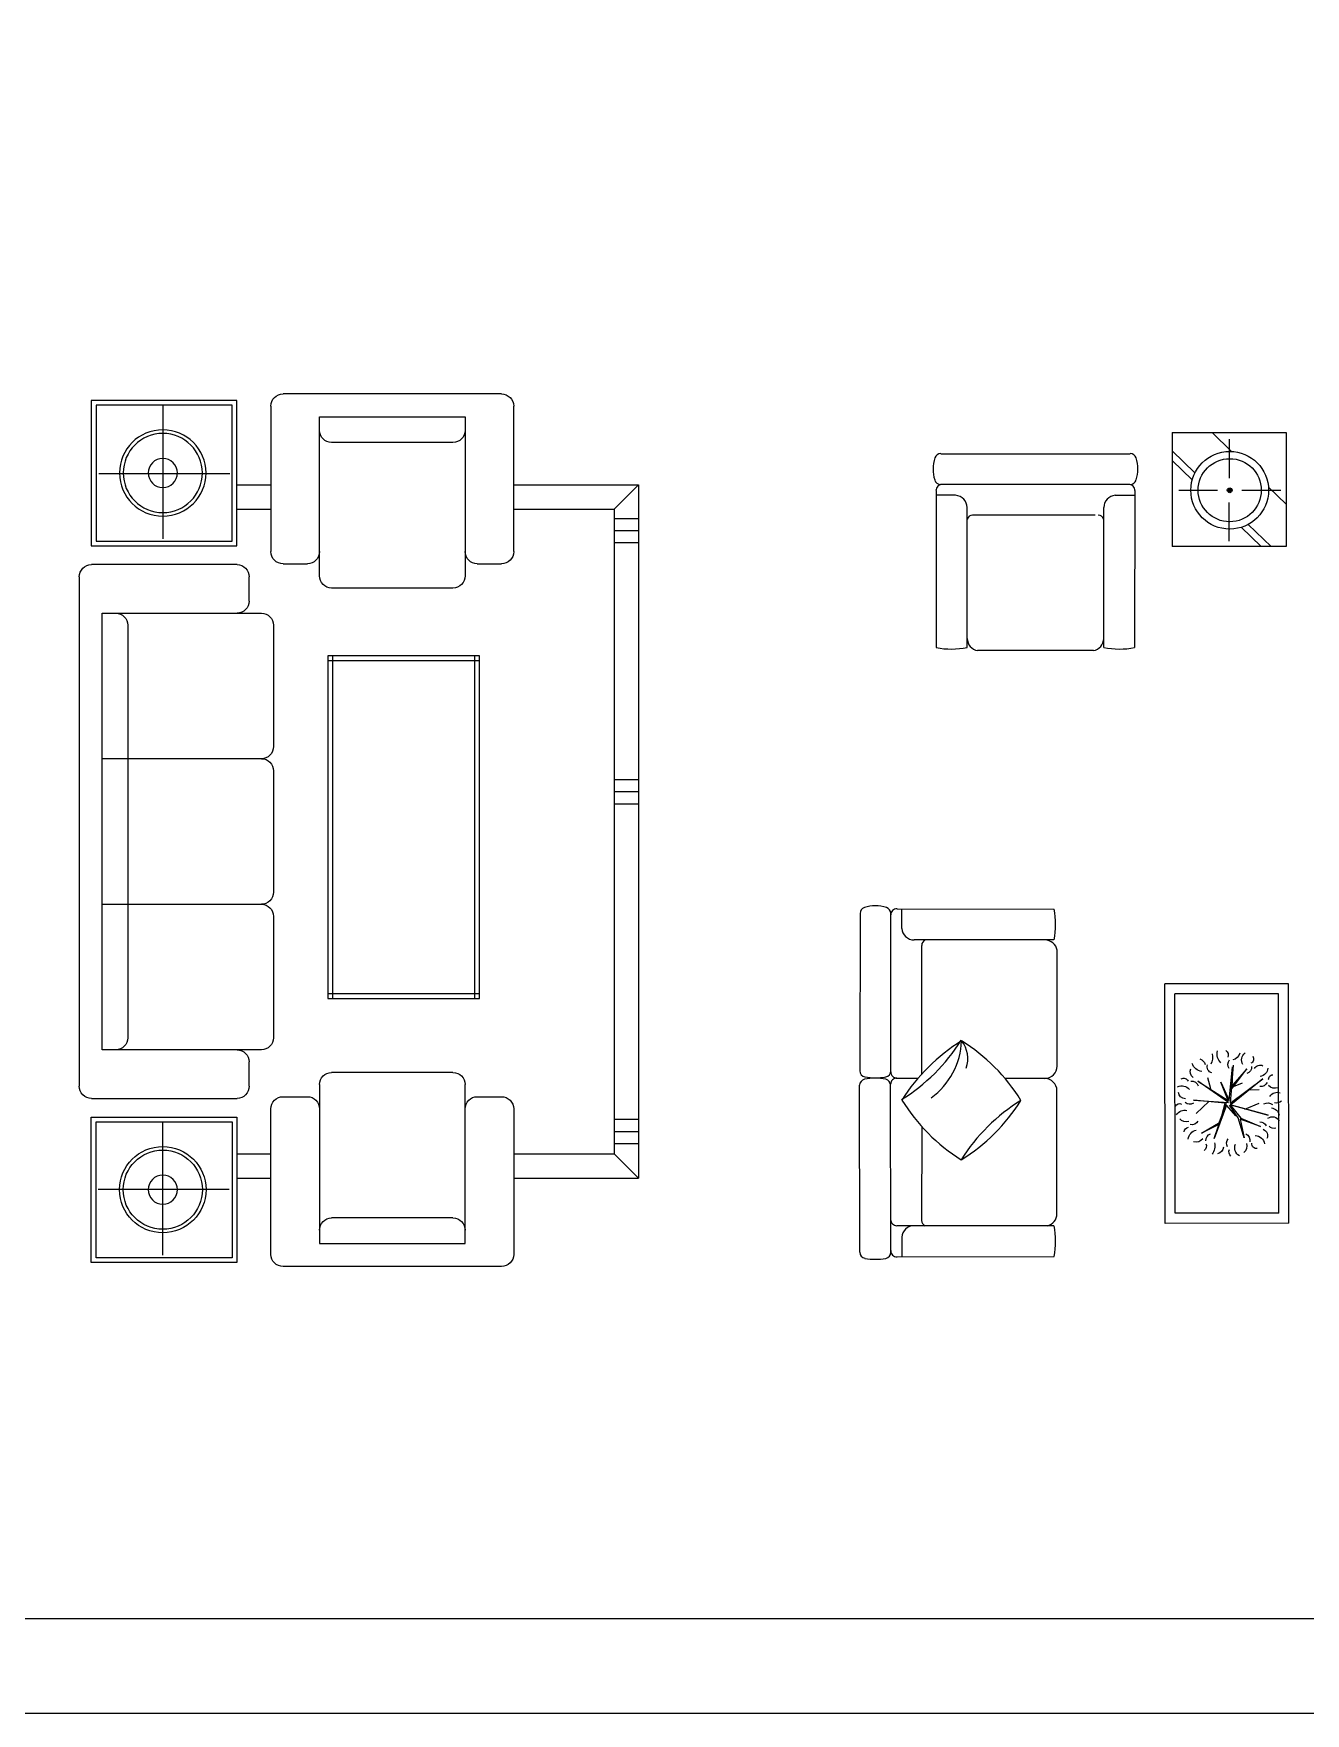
# Model space of a CAD drawing. Header units: inches. Extents: x 5.4 to 47.9, y 11.7 to 36.5.
# Drawn here: x 17.74 to 22.1, y 11.66 to 17.43 of the extents above; entities that cross this region are included whole.
import ezdxf

# ---------------------------------------------------------------- set-up
doc = ezdxf.new("R2010")
doc.units = ezdxf.units.IN
doc.header["$MEASUREMENT"] = 0
for name, color, linetype in [('02', 2, 'Continuous'), ('1', 1, 'Continuous'), ('4', 4, 'Continuous'), ('kadrbm', 4, 'Continuous')]:
    doc.layers.add(name, color=color, linetype=linetype)

# ---------------------------------------------------------------- blocks, each defined once
blk = doc.blocks.new('kadrbm')
at = {"layer": 'kadrbm', "color": 4}
blk.add_lwpolyline([(0, 0), (0, 24.7972), (21, 24.7972), (21, 0), (0, 0)], close=True, dxfattribs=at)
blk.add_lwpolyline([(20.6631, 0.3257), (20.6631, 24.4603), (0.3369, 24.4603), (0.3369, 0.3257), (20.6631, 0.3257)], dxfattribs=at)

msp = doc.modelspace()

# ---------------------------------------------------------------- hatches: boundary and pattern name
at = {"layer": '1'}
msp.add_hatch(color=256, dxfattribs=at).paths.add_polyline_path([(21.8504, 15.8612, 1), (21.8337, 15.8612, 1)])

# ---------------------------------------------------------------- linework, layer by layer
at = {"layer": '02'}
for p, q in [((18.4336, 16.1698), (17.9336, 16.1698)), ((17.9336, 16.1698), (17.9336, 15.6698)), ((18.4336, 15.6698), (18.4336, 16.1698)), ((19.342, 16.192), (18.592, 16.192)), ((18.5504, 16.1503), (18.5504, 15.6503)), ((18.717, 16.1133), (19.217, 16.1133)), ((18.717, 15.567), (18.717, 16.1133)), ((19.217, 16.1133), (19.217, 15.567)), ((19.3837, 15.6503), (19.3837, 16.1503)), ((19.1754, 16.0253), (18.7587, 16.0253)), ((18.4336, 15.8795), (18.5504, 15.8795)), ((19.3837, 15.8795), (19.8118, 15.8795)), ((19.8118, 15.8795), (19.8118, 13.4984)), ((17.9336, 15.6698), (18.4336, 15.6698)), ((18.434, 15.6056), (17.934, 15.6056)), ((18.592, 15.6086), (18.6754, 15.6086)), ((19.2587, 15.6086), (19.342, 15.6086)), ((17.8924, 15.5639), (17.8924, 13.8139)), ((18.4757, 15.4806), (18.4757, 15.5639)), ((19.1754, 15.5253), (18.7587, 15.5253)), ((17.9711, 13.9389), (17.9711, 15.4389)), ((17.9711, 15.4389), (18.5174, 15.4389)), ((18.059, 15.3973), (18.059, 13.9806)), ((18.559, 15.3973), (18.559, 14.9806)), ((18.5174, 14.9389), (17.9711, 14.9389)), ((18.559, 14.8973), (18.559, 14.4806)), ((17.9711, 14.4389), (18.5174, 14.4389)), ((18.559, 14.3973), (18.559, 13.9806)), ((18.5174, 13.9389), (17.9711, 13.9389)), ((18.4757, 13.8139), (18.4757, 13.8973)), ((19.1754, 13.8614), (18.7587, 13.8614)), ((18.717, 13.8197), (18.717, 13.2734)), ((19.217, 13.2734), (19.217, 13.8197)), ((17.934, 13.7723), (18.434, 13.7723)), ((18.5504, 13.2364), (18.5504, 13.7364)), ((18.592, 13.778), (18.6754, 13.778)), ((19.2587, 13.778), (19.342, 13.778)), ((19.3837, 13.7364), (19.3837, 13.2364)), ((17.9336, 13.208), (17.9336, 13.708)), ((17.9336, 13.708), (18.4336, 13.708)), ((18.4336, 13.708), (18.4336, 13.208)), ((18.4336, 13.4984), (18.5504, 13.4984)), ((19.3837, 13.4984), (19.8118, 13.4984)), ((19.1754, 13.3614), (18.7587, 13.3614)), ((18.717, 13.2734), (19.217, 13.2734)), ((18.4336, 13.208), (17.9336, 13.208)), ((19.342, 13.1947), (18.592, 13.1947))]:
    msp.add_line(p, q, dxfattribs=at)
at = {"layer": '02', "extrusion": (0, 0, -1)}
for centre, major_axis, start_param, end_param in [((18.592, 16.1503), (-0.0295, 0.0295), 5.497787, 7.068583), ((19.342, 16.1503), (0.0295, 0.0295), -0.785398, 0.785398), ((18.7587, 16.067), (0.0295, 0.0295), 2.356194, 3.926991), ((19.1754, 16.067), (-0.0295, 0.0295), 2.356194, 3.926991), ((18.592, 15.6503), (0.0295, 0.0295), 2.356194, 3.926991), ((18.6754, 15.6503), (-0.0295, 0.0295), 2.356194, 3.926991), ((19.2587, 15.6503), (0.0295, 0.0295), 2.356194, 3.926991), ((19.342, 15.6503), (0.0295, 0.0295), 0.785398, 2.356194), ((17.934, 15.5639), (-0.0295, 0.0295), 5.497787, 7.068583), ((18.434, 15.5639), (0.0295, 0.0295), -0.785398, 0.785398), ((18.7587, 15.567), (0.0295, 0.0295), 2.356194, 3.926991), ((19.1754, 15.567), (-0.0295, 0.0295), 2.356194, 3.926991), ((18.434, 15.4806), (-0.0295, 0.0295), 2.356194, 3.926991), ((18.0174, 15.3973), (0.0295, 0.0295), -0.785398, 0.785398), ((18.5174, 15.3973), (-0.0295, 0.0295), 0.785398, 2.356194), ((18.5174, 14.9806), (-0.0295, 0.0295), 2.356194, 3.926991), ((18.5174, 14.8973), (-0.0295, 0.0295), 0.785398, 2.356194), ((18.5174, 14.4806), (-0.0295, 0.0295), 2.356194, 3.926991), ((18.5174, 14.3973), (-0.0295, 0.0295), 0.785398, 2.356194), ((18.0174, 13.9806), (-0.0295, 0.0295), 2.356194, 3.926991), ((18.5174, 13.9806), (-0.0295, 0.0295), 2.356194, 3.926991), ((18.434, 13.8973), (0.0295, 0.0295), -0.785398, 0.785398), ((18.7587, 13.8197), (-0.0295, 0.0295), 5.497787, 7.068583), ((19.1754, 13.8197), (0.0295, 0.0295), -0.785398, 0.785398), ((17.934, 13.8139), (0.0295, 0.0295), 2.356194, 3.926991), ((18.434, 13.8139), (-0.0295, 0.0295), 2.356194, 3.926991), ((18.592, 13.7364), (-0.0295, 0.0295), 5.497787, 7.068583), ((18.6754, 13.7364), (0.0295, 0.0295), -0.785398, 0.785398), ((19.2587, 13.7364), (-0.0295, 0.0295), 5.497787, 7.068583), ((19.342, 13.7364), (-0.0295, 0.0295), 0.785398, 2.356194), ((18.7587, 13.3197), (-0.0295, 0.0295), 5.497787, 7.068583), ((19.1754, 13.3197), (0.0295, 0.0295), -0.785398, 0.785398), ((18.592, 13.2364), (0.0295, 0.0295), 2.356194, 3.926991), ((19.342, 13.2364), (-0.0295, 0.0295), 2.356194, 3.926991)]:
    msp.add_ellipse(centre, major_axis=major_axis, ratio=1, start_param=start_param, end_param=end_param, dxfattribs=at)
at = {"layer": '1'}
for p, q in [((21.6444, 16.0595), (22.0361, 16.0595)), ((21.6444, 16.0595), (21.6444, 15.6677)), ((21.7813, 16.0595), (21.8486, 15.9944)), ((22.0361, 16.0595), (22.0361, 15.6677)), ((21.6444, 15.9963), (21.7226, 15.9205)), ((21.8406, 16.0362), (21.8406, 15.9028)), ((21.6444, 15.9635), (21.7135, 15.8966)), ((21.975, 15.8721), (22.0361, 15.8129)), ((21.667, 15.8612), (21.8004, 15.8612)), ((21.8406, 15.6861), (21.8406, 15.8195)), ((21.8837, 15.8612), (22.0171, 15.8612)), ((21.8817, 15.7338), (21.95, 15.6677)), ((21.9053, 15.7437), (21.9839, 15.6677)), ((22.0361, 15.6677), (21.6444, 15.6677)), ((21.8402, 13.765), (21.8518, 13.8807)), ((21.9007, 13.8743), (21.844, 13.8084)), ((21.8544, 13.8859), (21.8441, 13.756)), ((21.8518, 13.8807), (21.8493, 13.8045)), ((21.8493, 13.8045), (21.9007, 13.8743)), ((21.8376, 13.7585), (21.7322, 13.8312)), ((21.7322, 13.8312), (21.8363, 13.765)), ((21.7777, 13.8048), (21.7664, 13.8425)), ((21.8363, 13.765), (21.812, 13.8278)), ((21.812, 13.8278), (21.8402, 13.765)), ((21.844, 13.8084), (21.8861, 13.8253)), ((21.8441, 13.756), (21.9558, 13.8397)), ((21.9558, 13.8397), (21.8454, 13.7499)), ((21.9073, 13.8011), (21.9428, 13.8033)), ((21.8259, 13.7559), (21.7172, 13.7662)), ((21.7172, 13.7662), (21.8376, 13.7585)), ((21.77, 13.7615), (21.7267, 13.7203)), ((21.7888, 13.6341), (21.8298, 13.7546)), ((21.8311, 13.7486), (21.7888, 13.6341)), ((21.8298, 13.7546), (21.803, 13.6818)), ((21.8095, 13.6905), (21.8259, 13.7559)), ((21.8632, 13.7126), (21.8311, 13.7486)), ((21.8715, 13.7053), (21.8415, 13.7486)), ((21.8415, 13.7486), (21.8632, 13.7126)), ((21.9737, 13.7141), (21.8441, 13.7499)), ((21.8441, 13.7499), (21.8801, 13.704)), ((21.8454, 13.7499), (21.9737, 13.7141)), ((21.8939, 13.7352), (21.9429, 13.7561)), ((21.7454, 13.6531), (21.8095, 13.6905)), ((21.803, 13.6818), (21.7454, 13.6531)), ((21.8915, 13.6369), (21.8715, 13.7053)), ((21.9482, 13.6755), (21.8775, 13.7014)), ((21.8775, 13.7014), (21.8915, 13.6369)), ((21.8801, 13.704), (21.9482, 13.6755))]:
    msp.add_line(p, q, dxfattribs=at)
for radius in [0.1334, 0.1084, 0.00834]:
    msp.add_circle((21.8421, 15.8612), radius, dxfattribs=at)
at = {"layer": '1', "extrusion": (0, 0, -1)}
for centre, major_axis, start_param, end_param in [((21.7334, 13.8834), (0.0176, 0.0176), -0.540488, 0.582887), ((21.7413, 13.913), (0.0299, 0.0299), 0.495607, 1.356514), ((21.8408, 13.9247), (0.0297, 0.0297), 3.119665, 4.17552), ((21.8179, 13.9209), (0.0137, 0.0137), -0.168576, 1.180577), ((21.847, 13.934), (0.0213, 0.0213), 0.99899, 2.174975), ((21.9139, 13.9043), (-0.0218, 0.0218), 4.963816, 6.399957), ((21.9075, 13.9077), (-0.0118, 0.0118), 1.775821, 3.472355), ((21.7298, 13.8635), (-0.0167, 0.0167), 4.494462, 5.97098), ((21.7539, 13.9071), (0.0308, 0.0308), 2.534785, 3.58455), ((21.7861, 13.8808), (0.015, 0.015), 2.597457, 4.255739), ((21.8602, 13.8883), (-0.0173, 0.0173), 4.894894, 6.209265), ((21.8963, 13.878), (0.0146, 0.0146), 0.588849, 2.139269), ((21.9467, 13.8653), (-0.0152, 0.0152), 5.94085, 7.533141), ((21.9428, 13.8779), (-0.0214, 0.0214), 2.412933, 3.806953), ((21.9894, 13.8394), (0.00963, 0.00963), 3.637708, 5.574611), ((21.6777, 13.7812), (-0.024, 0.024), 0.343258, 1.666965), ((21.6899, 13.7955), (0.0172, 0.0172), 2.359421, 3.812742), ((21.6838, 13.825), (-0.0117, 0.0117), 0.260288, 1.930326), ((21.7105, 13.8074), (-0.0173, 0.0173), 0.71489, 2.029848), ((21.949, 13.8361), (-0.0165, 0.0165), 2.748968, 4.071251), ((21.997, 13.8383), (0.0221, 0.0221), 2.001057, 3.151731), ((22.0051, 13.7638), (0.0209, 0.0209), 4.465952, 5.85576), ((21.6703, 13.7376), (0.0117, 0.0117), 4.417954, 5.883919), ((21.6862, 13.7016), (0.0213, 0.0213), 4.435356, 5.7884), ((21.7048, 13.776), (0.017, 0.017), 1.811769, 3.074319), ((21.9725, 13.7307), (-0.0183, 0.0183), 0.269504, 1.469985), ((21.9792, 13.7064), (0.0241, 0.0241), -0.596761, 0.530229), ((22.0029, 13.7795), (0.0165, 0.0165), 1.556652, 2.67951), ((21.6926, 13.7194), (0.0197, 0.0197), 2.029873, 3.258277), ((21.7122, 13.7054), (-0.0168, 0.0168), 2.857787, 4.168751), ((21.9461, 13.6686), (0.0163, 0.0163), -0.835936, 0.386912), ((21.9886, 13.6822), (-0.019, 0.019), 0.1729, 1.85548), ((21.9939, 13.6906), (-0.0152, 0.0152), 3.608489, 4.799895), ((21.7014, 13.6575), (0.011, 0.011), 3.912813, 5.455212), ((21.7354, 13.6284), (-0.0253, 0.0253), 5.610896, 6.838603), ((21.7265, 13.6519), (-0.0211, 0.0211), 3.030383, 4.209272), ((21.7821, 13.6291), (-0.0153, 0.0153), 5.385771, 6.799513), ((21.7456, 13.6083), (-0.0322, 0.0322), 2.096822, 3.023848), ((21.8544, 13.618), (0.0164, 0.0164), 3.381045, 4.65182), ((21.8731, 13.6076), (-0.0198, 0.0198), 1.99053, 3.233966), ((21.8816, 13.6261), (0.0209, 0.0209), -0.212594, 0.90159), ((21.9332, 13.615), (-0.0107, 0.0107), 3.690915, 5.731825), ((21.9291, 13.6115), (-0.0232, 0.0232), 0.812708, 2.215848), ((21.9479, 13.6439), (-0.017, 0.017), 1.193932, 2.764391), ((21.7424, 13.6088), (0.014, 0.014), 0.378865, 1.679355), ((21.7953, 13.6075), (-0.0184, 0.0184), 2.447851, 3.758583), ((21.8585, 13.5884), (0.0136, 0.0136), 3.048732, 4.380826), ((21.893, 13.6028), (0.0237, 0.0237), 2.915554, 4.30502)]:
    msp.add_ellipse(centre, major_axis=major_axis, ratio=1, start_param=start_param, end_param=end_param, dxfattribs=at)
at = {"layer": '4'}
for p, q in [((18.417, 16.1532), (17.9503, 16.1532)), ((17.9503, 16.1532), (17.9503, 15.6865)), ((18.1809, 15.6939), (18.1809, 16.1508)), ((18.417, 15.6865), (18.417, 16.1532)), ((20.85, 15.9868), (21.5003, 15.9868)), ((18.4094, 15.9179), (17.9591, 15.9179)), ((19.7284, 15.7962), (19.8118, 15.8795)), ((21.4954, 15.8814), (20.8496, 15.8814)), ((20.8337, 15.8601), (20.8346, 15.321)), ((20.9011, 15.8439), (20.8337, 15.8439)), ((21.4492, 15.8439), (21.5166, 15.8439)), ((21.5166, 15.8601), (21.5157, 15.321)), ((18.4336, 15.7962), (18.5504, 15.7962)), ((19.3837, 15.7962), (19.7284, 15.7962)), ((19.7284, 15.7962), (19.7284, 13.5817)), ((19.7284, 15.7647), (19.8118, 15.7647)), ((20.9406, 15.3211), (20.9406, 15.8015)), ((21.38, 15.7751), (20.9594, 15.7751)), ((21.4096, 15.3211), (21.4096, 15.8015)), ((19.7284, 15.7231), (19.8118, 15.7231)), ((17.9503, 15.6865), (18.417, 15.6865)), ((19.7284, 15.6814), (19.8118, 15.6814)), ((18.7455, 15.2919), (18.7455, 14.1154)), ((19.2668, 15.2919), (18.7455, 15.2919)), ((18.7622, 15.2919), (18.7622, 14.1154)), ((19.2502, 14.1154), (19.2502, 15.2919)), ((19.2668, 14.1154), (19.2668, 15.2919)), ((21.3739, 15.3103), (20.9764, 15.3103)), ((19.2668, 15.2752), (18.7455, 15.2752)), ((19.7284, 14.8678), (19.8118, 14.8678)), ((19.7284, 14.8261), (19.8118, 14.8261)), ((19.7284, 14.7844), (19.8118, 14.7844)), ((20.5731, 14.4073), (20.5723, 13.8671)), ((20.6785, 13.8669), (20.6785, 14.4077)), ((20.6998, 14.4236), (21.2389, 14.4227)), ((20.716, 14.3561), (20.716, 14.4236)), ((21.2388, 14.3166), (20.7584, 14.3166)), ((20.7848, 13.8546), (20.7848, 14.2978)), ((21.2497, 13.8834), (21.2497, 14.2809)), ((22.0437, 14.1658), (21.6189, 14.1653)), ((21.6199, 13.3429), (21.6189, 14.1653)), ((22.0447, 13.3434), (22.0437, 14.1658)), ((18.7455, 14.1321), (19.2668, 14.1321)), ((18.7455, 14.1154), (19.2668, 14.1154)), ((22.0093, 14.1313), (21.6534, 14.1309)), ((21.6543, 13.3774), (21.6534, 14.1309)), ((22.0102, 13.3778), (22.0093, 14.1313)), ((20.5722, 13.2438), (20.5715, 13.8172)), ((20.6785, 13.2436), (20.6778, 13.8206)), ((20.6991, 13.8418), (20.7717, 13.8416)), ((21.2065, 13.8409), (21.0703, 13.8409)), ((21.249, 13.3765), (21.249, 13.7984)), ((17.9503, 13.2247), (17.9503, 13.6914)), ((17.9503, 13.6914), (18.417, 13.6914)), ((18.1791, 13.2342), (18.1791, 13.6911)), ((18.417, 13.6914), (18.417, 13.2247)), ((19.7284, 13.7006), (19.8118, 13.7006)), ((19.7284, 13.6589), (19.8118, 13.6589)), ((20.7845, 13.6743), (20.7841, 13.3502)), ((18.4336, 13.5817), (18.5504, 13.5817)), ((19.3837, 13.5817), (19.7284, 13.5817)), ((19.7284, 13.6173), (19.8118, 13.6173)), ((19.7284, 13.5817), (19.8118, 13.4984)), ((18.4072, 13.4587), (17.9569, 13.4587)), ((21.2388, 13.3349), (20.699, 13.3349)), ((22.0447, 13.3434), (21.6199, 13.3429)), ((22.0102, 13.3778), (21.6543, 13.3774)), ((20.716, 13.2954), (20.716, 13.228)), ((18.417, 13.2247), (17.9503, 13.2247)), ((20.6998, 13.2279), (21.2389, 13.2289))]:
    msp.add_line(p, q, dxfattribs=at)
for centre, radius, start, end in [((20.85, 15.9656), 0.0213, 90.09734, 162.04224), ((21.5003, 15.9656), 0.0213, 17.95776, 89.90266), ((20.9494, 15.9334), 0.1257, 162.04224, 197.11016), ((21.4009, 15.9334), 0.1257, 342.88984, 17.95776), ((20.8496, 15.9026), 0.0213, 197.11016, 270), ((20.8549, 15.8601), 0.0213, 90, 180.09734), ((21.4954, 15.8601), 0.0213, 359.90266, 90), ((21.5007, 15.9026), 0.0213, 270, 342.88984), ((20.8981, 15.8015), 0.0425, 0, 85.95985), ((21.4522, 15.8015), 0.0425, 94.04015, 180), ((20.9586, 15.7562), 0.0189, 87.5209, 161.41172), ((21.3917, 15.7562), 0.0189, 18.58828, 92.4791), ((20.9834, 15.3522), 0.0425, 180.09734, 260.54249), ((21.3669, 15.3522), 0.0425, 279.45751, 359.90266), ((20.8873, 15.5784), 0.2627, 258.42753, 281.71111), ((21.463, 15.5784), 0.2627, 258.28889, 281.57247), ((20.5943, 14.4072), 0.0213, 107.95776, 179.90266), ((20.6266, 14.3079), 0.1257, 72.88984, 107.95776), ((20.6573, 14.4077), 0.0213, 0, 72.88984), ((20.6998, 14.4024), 0.0213, 89.90266, 180), ((20.9816, 14.37), 0.2627, 348.28889, 11.57247), ((20.7584, 14.3591), 0.0425, 184.04015, 270), ((20.8037, 14.2987), 0.0189, 108.58828, 182.4791), ((21.2077, 14.2739), 0.0425, 9.45751, 89.90266), ((20.3786, 14.3109), 0.6388, 301.79958, 327.92534), ((21.2581, 13.4271), 0.6388, 121.79958, 147.92534), ((20.6683, 13.9796), 0.2534, 305.98013, 357.82449), ((20.8435, 13.9082), 0.0996, 341.17073, 38.39615), ((20.5823, 13.4288), 0.6388, 31.79958, 57.92534), ((20.5935, 13.867), 0.0213, 179.90266, 259.23243), ((20.6573, 13.8669), 0.0213, 280.5729, 359.90266), ((20.6998, 13.8631), 0.0213, 179.90266, 269.90266), ((21.2072, 13.8834), 0.0425, 269.90266, 359.90266), ((20.5928, 13.8172), 0.0213, 102.53811, 180), ((20.6251, 13.6719), 0.1701, 77.78153, 102.53811), ((20.6257, 14.0362), 0.1935, 259.23243, 280.5729), ((20.6566, 13.8173), 0.0213, 0, 77.78153), ((20.6991, 13.8206), 0.0213, 89.90266, 180), ((21.2064, 13.7984), 0.0425, 0, 89.90266), ((21.2597, 14.1029), 0.6388, 211.79958, 237.92534), ((21.4618, 13.2225), 0.6388, 121.79958, 147.92534), ((20.584, 14.1045), 0.6388, 301.79958, 327.92534), ((20.6991, 13.3562), 0.0213, 179.90266, 269.90266), ((20.7584, 13.2924), 0.0425, 90, 175.95985), ((20.803, 13.3529), 0.0189, 177.5209, 251.41172), ((21.2064, 13.3765), 0.0425, 281.90813, 359.90266), ((20.9816, 13.2816), 0.2627, 348.42753, 11.71111), ((20.5935, 13.2438), 0.0213, 180, 259.22278), ((20.6257, 13.4129), 0.1935, 259.22278, 280.5729), ((20.6573, 13.2437), 0.0213, 280.5729, 359.90266), ((20.6998, 13.2492), 0.0213, 180, 270.09734)]:
    msp.add_arc(centre, radius, start, end, dxfattribs=at)
at = {"layer": '4', "extrusion": (0, 0, -1)}
for centre, major_axis, start_param, end_param in [((18.1791, 15.9205), (0.1049, 0.1049), 2.356194490192285, 8.639379797371872), ((18.1791, 15.9205), (0.0961, 0.0961), 2.356194490192288, 8.639379797371873), ((18.1791, 15.9205), (-0.0354, 0.0354), 3.926991, 10.210176), ((18.1791, 13.4587), (-0.1049, 0.1049), 3.926991, 10.210176), ((18.1791, 13.4587), (-0.0961, 0.0961), 3.926991, 10.210176), ((18.1791, 13.4587), (-0.0354, 0.0354), 3.926991, 10.210176)]:
    msp.add_ellipse(centre, major_axis=major_axis, ratio=1, start_param=start_param, end_param=end_param, dxfattribs=at)

# ---------------------------------------------------------------- block references
at = {"layer": 'kadrbm'}
msp.add_blockref('kadrbm', (5.4109, 11.6597), dxfattribs=at)

doc.saveas('drawing.dxf')
